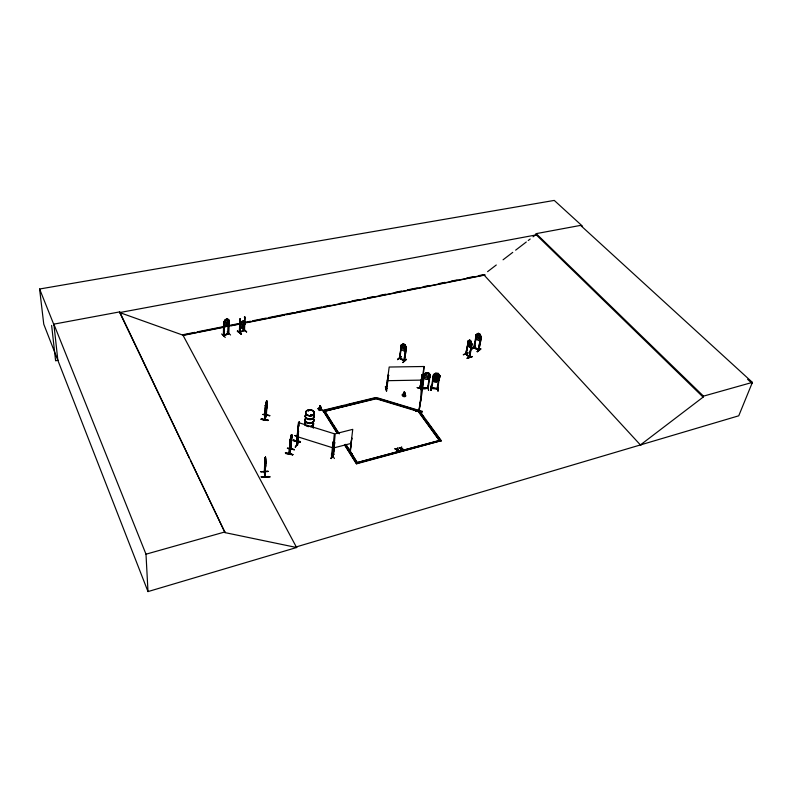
<?xml version="1.0" encoding="UTF-8"?>
<svg xmlns="http://www.w3.org/2000/svg" width="792" height="792" viewBox="0 0 792 792"><rect width="100%" height="100%" fill="white"/><g stroke="black" fill="none" stroke-linecap="round" stroke-linejoin="round"><path stroke-width="1.19" d="M265.508 464.577L265.488 467.409L265.27 460.162M265.112 460.746L265.389 460.231L265.409 465.221M268.627 476.487C244.847 477.675 287.882 476.645 261.221 476.744M265.518 460.112L265.686 462.726M221.612 333.977L225.284 337.442M224.235 322.007L223.611 322.235L223.403 335.798L224.116 335.669L224.255 321.998L223.74 322.354L223.532 335.907L228.769 333.719M223.661 335.887L223.681 335.412M320.235 409.979L320.186 405.841L318.77 409.325L319.602 409.939L321.116 409.474L320.413 405.94L321.126 409.058M265.241 464.894L265.587 463.468L265.498 464.627M227.136 331.947L230.571 334.986M533.075 236.798L535.976 234.571L536.184 233.64L580.595 225.383L752.4 382.378L738.748 415.8L296.287 546.896L296.604 547.51L225.027 532.62L119.681 311.89L53.866 324.146L57.885 360.469M227.294 318.77L225.482 319.513L224.611 323.661L225.76 324.463L226.918 323.987L228.076 322.235L228.096 320.612C225.037 317.166 230.314 320.057 228.314 320.315L228.056 333.848L228.769 333.264L223.493 335.244M228.185 333.957L228.482 320.295M265.449 464.231L265.498 457.964M228.789 320.117L228.512 333.64L223.493 335.739M228.7 333.798L228.987 320.176M237.531 330.749L241.194 334.204M244.164 330.709L244.778 316.958L244.54 330.581C245.253 329.165 242.035 331.106 239.966 332.511L240.154 318.859L239.333 332.561L244.48 330.393M239.689 319.057L239.461 332.67L239.362 332.026L240.035 332.086M240.154 318.859L239.976 332.452M241.273 334.214L237.244 331.115L241.243 333.947M242.669 328.868L246.708 331.907L242.956 328.749M244.184 330.729L244.619 330.017M244.778 316.958L244.332 330.403M244.768 324.413L244.787 322.275M298.287 426.442L298.624 423.443L296.98 441.094L298.455 436.966L296.693 441.085L298.188 426.73M297.178 440.738L298.168 436.6M289.397 453.945L289.11 453.291M290.723 449.123L291.04 448.658L290.862 449.678L292 435.184L290.595 442.857L291.159 441.233M289.169 453.351L290.713 449.173L289.11 453.905L290.179 439.441L289.545 453.529M261.192 419.344C282.457 422.542 246.926 416.978 267.983 420.552M268.092 471.418L260.726 471.695L268.102 471.22M268.092 471.527L260.726 471.695M265.577 405.405L264.558 419.701L264.775 418.701M265.34 405.356L264.795 419.75L265.686 405.257L265.181 405.761M266.686 407.009L265.884 410.276L266.221 408.137C265.577 404.514 266.627 411.088 265.567 409.929L266.449 401.485M266.409 408.741L266.082 415.721L267.211 401.386L265.855 408.811L265.399 408.019M266.835 403.851L266.023 407.108L266.072 402.128L265.399 405.851L266.666 400.623L267.191 401.455L266.023 408.89L266.26 405.177M266.072 415.117L266.29 414.731M318.77 409.325L320.047 405.92M266.874 401.405L266.419 415.691M266.567 414.879L264.528 419.602M266.3 410.444L267.072 404.554M264.28 471.636L264.587 472.18L265.261 457.528L264.597 472.24L264.31 471.22M264.34 472.19L264.924 457.637M264.924 463.498L265.043 476.883L265.449 457.093M265.082 459.974L265.538 457.004M264.993 476.358L265.637 462.251L265.063 476.814M265.696 465.953L265.251 468.735L265.518 468.161M404.267 396.05L404.346 392L402.811 395.416L403.663 396.02L405.068 395.564L404.573 392.109L404.781 395.891M422.235 411.781C401.574 408.652 436.214 413.652 415.572 410.959M423.68 388.545L417.196 387.545L423.72 388.258M421.017 397.148L418.77 411.107L419.206 410.276M422.136 374.646L422.76 374.784L422.136 374.646L419.968 388.209L420.671 387.724L420.592 388.555M419.107 411.068L419.186 410.207M292.723 454.628C270.359 449.391 307.692 458.093 285.754 452.984M294.377 449.787L287.427 448.183L294.466 449.529M289.298 453.37L289.07 453.846L290.179 439.441M424.017 366.518L422.582 389.209L419.077 411.068M291.931 435.164L290.694 449.203M420.364 402.92L421.839 380.101L387.347 380.685M293.406 440.203C314.939 445.005 278.665 437.144 300.317 441.52M405.89 347.559L403.9 360.776M424.591 374.844L423.878 374.685L422.502 383.219M295.465 447.272L298.178 442.53M297.861 426.72L297.069 441.065M298.515 431.234L297.445 445.361L298.515 431.234L297.911 431.056L296.772 445.144L298.416 422.591L334.343 433.778L332.125 456.281L331.502 455.568L331.452 456.073L332.195 456.301M296.901 444.46L297.406 445.332M298.485 426.66L299.247 421.879L299.544 422.552M299.445 423.086L299.158 421.948L299.336 423.403M317.938 408.672L319.235 410.543L321.908 409.85L320.81 407.93L321.908 409.89M337.313 433.551L322.908 410.365L375.636 397.564L376.2 398.366L418.334 411.107L419.483 410.82L441.283 440.649L356.519 463.835L344.599 445.035M422.255 411.563L415.592 410.741M422.294 411.266L415.622 410.503M404.276 393.723L404.445 392.01M331.343 458.608L333.868 454.044L331.036 458.251M331.353 454.083L334.432 458.499M332.977 442.035L333.58 442.223L332.977 442.035L331.531 456.113L332.284 456.142L331.62 455.39L332.155 456.073M334.432 442.579L333.076 456.519L334.62 442.342M334.729 442.5L333.175 456.202M265.29 462.528L265.508 461.182M350.232 451.737L348.866 449.252L351.975 454.113M351.965 454.083L350.361 451.925L351.787 437.927L350.044 452.014L352.747 429.353L335.184 433.818L333.194 456.222M356.519 463.835L344.639 444.609M357.192 462.568L440.57 440.194M291.199 435.947L290.951 439.718L291.377 437.798M401.297 447.133L400.802 450.4L401.465 448.807L403.395 449.707L401.524 448.757L401.772 447.005M376.2 398.366L323.393 411.622L376.141 398.782L376.626 397.594L418.72 410.325L418.265 411.533L439.402 440.51L358.39 462.251M397.059 449.658L395.168 448.767L397.059 449.658L397.733 448.084L397.475 449.836L399.346 450.787L397.515 449.559L397.376 450.173L398.841 450.925L399.386 450.509M261.281 419.087L268.062 420.314M265.35 458.469L265.538 457.083L265.27 457.608M386.674 390.931L385.684 386.367L386.644 390.862M268.072 420.126L261.301 418.82M265.201 461.687L265.468 460.231M420.522 388.634L424.086 366.498L389.189 367.033L386.258 388.892L388.03 375.21L388.654 375.349L388.03 375.21M386.278 388.872L386.783 388.882L388.625 375.2M386.783 388.882L386.387 388.387M478.219 350.094L480.803 336.838L481.427 337.144L478.833 350.222L473.695 347.658L478.764 350.341M291.822 435.709L291.901 435.244C290.832 431.244 289.674 448.658 291.605 437.719M290.585 449.113L291.308 435.412M397.544 359.568L401.376 356.539L397.604 359.38M285.645 453.529L292.654 454.846M285.724 453.272L292.743 454.598M399.465 357.796L399.95 358.588L401.455 344.916L399.396 358.281M401.455 344.916L399.574 358.212L404.593 360.964M401.316 345.015L401.91 345.173M399.95 358.588L399.712 357.746M397.564 359.657L401.336 356.539M293.307 440.728L300.217 441.995M402.92 362.597L406.474 359.38M476.616 334.65L474.269 347.787M300.287 441.768L293.377 440.5M399.445 358.311L404.405 361.053L406.464 347.658L405.841 347.341L404.078 360.707M319.602 409.939L320.037 405.989M406.445 359.33L402.692 362.449M404.484 394.089L405.91 395.881C404.207 398.752 399.613 393.763 403.663 394.248M395.168 448.767L397.01 449.707L396.743 451.49L397.416 449.886L398.891 450.638M397.01 449.707L395.119 449.054M397.257 448.213L397.733 448.084M399.178 447.975L399.712 447.559L401.158 448.292L401.019 448.906L399.217 447.688M402.94 449.559L401.425 449.084L401.564 448.47L403.435 449.42M266.617 405.563L266.26 407.464L266.716 405.108L266.617 405.702M420.116 385.724L421.295 390.179M420.107 388.228L422.176 374.794M422.463 374.774L420.314 388.149M421.75 387.585L421.75 388.278M422.532 383.368L423.878 374.685M376.141 398.782L418.265 411.533L418.72 410.325M421.978 390.228L420.998 386.001L422.047 390.02M422.522 387.041L424.571 374.725M419.057 410.711L421.245 397.178M424.522 418.226L419.483 410.82M429.789 374.883L427.561 388.446C429.205 386.456 425.383 390.426 422.393 388.258M429.7 374.992L430.264 374.863L428.106 388.446L422.374 388.11M429.967 377.17L430.383 374.992L428.561 372.784L428.967 376.636L427.353 377.873L425.928 377.833L424.7 376.517L424.957 374.903L426.343 372.715L428.561 372.834L430.383 374.992M428.561 390.199L427.828 386.159M266.656 403.91L266.023 405.346M431.887 388.219C430.719 386.813 431.6 390.01 431.769 387.872M433.343 375.081L432.62 379.457L434.442 381.774L436.649 381.962L439.194 380.031L439.936 375.705L438.115 373.319L435.887 373.121C431.917 374.18 435.253 375.685 433.422 374.962L431.175 388.506L437.521 389.06L436.976 388.545M431.214 390.258L430.7 386.268M431.69 388.595L434.016 375.18M298.772 426.512L299.01 425.136M439.243 375.477L437.006 389.06L437.55 389.09L439.837 375.527L439.253 375.616M437.511 386.892L438.025 391.109M431.185 388.347L437.669 388.436M436.58 373.527C435.917 376.408 430.402 376.903 434.798 379.596L437.016 379.794L439.56 377.853L439.936 375.705M439.402 440.51L418.334 411.107M267.033 403.593L266.439 407.296M403.663 396.02L404.217 392.08M467.973 352.846L463.389 354.588M467.627 343.055L468.607 346.243L469.894 347.381L471.567 346.46L469.844 347.47L468.527 346.302L467.676 343.035L468.072 340.936L469.775 339.986L468.458 343.134L469.933 345.896L471.012 345.401L471.072 341.194L469.725 340.006L468.062 341.015L468.725 341.144L466.072 354.361L468.458 341.095M469.448 357.39L471.626 343.877L472.21 344.213L469.517 357.449L465.726 354.014L468.428 341.273M468.379 340.827L465.736 354.064M467.28 358.093L472.27 356.657L467.26 358.063M469.488 356.588L469.715 357.39L469.112 357.113L471.616 343.877M471.854 343.906L469.112 357.113M472.002 348.945L475.447 345.946L472.052 348.678M476.17 334.531C474.398 336.471 479.358 343.797 475.764 336.63M474.131 347.906L476.824 334.739L476.348 334.501L473.636 347.648L474.18 347.411M473.854 347.064L473.764 347.53M481.378 337.253L478.714 350.341L478.952 349.717L473.972 347.104M319.839 407.543L320.186 405.841M480.566 348.648L477.13 351.668L480.595 348.698M476.744 334.828L476.348 334.501M319.067 409.702L320.275 406.088M226.67 319.354L225.512 321.671L226.047 323.235L227.225 321.918L226.631 319.325M242.035 321.661L241.441 323.72L241.946 325.264L243.134 323.017L242.6 321.423L241.996 321.631M265.459 462.33L265.548 458.528M403.841 393.693L404.346 392L402.791 395.02M403.128 395.782L404.267 392.198M290.496 439.53L289.357 453.955L290.753 448.668M298.703 423.482L299.168 421.869M298.188 426.601L297.713 427.135M290.961 436.164L291.525 434.511M318.79 408.91L320.097 405.86M640.411 444.936L703.118 397.129L703.484 396.139L752.4 382.378M264.894 419.156L266.102 415.364M266.488 415.325L264.865 419.661M265.241 411.246L265.795 411.969L266.953 406.791M266.092 405.375L266.666 403.831M311.682 415.305L311.018 414.741L310.87 415.533M311.474 414.83L311.84 415.473L310.91 415.444M311.929 415.374L311.969 415.137M311.108 414.701L310.89 415.275M310.919 414.79L311.444 414.929M308.85 410.603L308.494 411.008L308.583 410.414M402.811 395.416L404.217 392.149M265.468 460.31L265.142 463.775L265.172 460.786M265.667 465.033L265.399 465.538L265.231 463.736M330.967 458.499L333.571 453.707M331.036 458.469L333.868 454.073M386.149 388.704L386.902 388.842M264.31 471.161L264.746 476.824M295.139 447.133L297.832 442.678M297.069 444.46L297.535 444.847L296.812 444.649M297.911 431.056L298.416 431.392M244.411 322.483L250.43 321.235M223.661 322.364L225.463 319.463L223.611 322.235M239.679 326.532L241.303 327.987L243.025 327.215L244.787 324.373L244.837 322.235L243.174 320.81L243.926 324.274L242.778 326.007L241.649 326.482L240.54 325.68L240.58 324.077L241.481 321.621L243.184 320.908M386.318 390.921L385.338 386.615M403.237 343.857L401.871 347.094L403.94 349.579L405.227 348.925L404.92 344.777L403.267 343.758L401.207 344.985L400.91 347.114L402.316 350.163L404.088 351.084L406.098 349.906M468.161 352.965L463.34 354.856M430.987 386.268L430.818 390.476M431.115 390.486L431.076 386.05M471.963 348.886L475.438 345.946M437.095 388.555L437.6 388.427M311.702 415.127L311.028 415.404M308.712 410.484L308.227 410.771M228.225 333.482L228.561 333.135M265.607 463.577L265.399 461.488L265.449 462.003M265.459 466.785L265.122 463.37M420.72 387.743L420.027 387.862M386.347 388.199L386.932 388.199M386.219 388.704L386.842 388.842M428.135 387.941L427.64 387.961M224.275 322.176L224.057 335.689M423.819 374.804L426.343 372.715L423.829 374.854L424.492 374.873M427.512 379.259C433.382 373.616 427.67 380.912 425.294 379.15L423.552 376.982M478.249 350.064L480.883 336.867M478.922 349.727L474.329 347.292M477.418 351.787L480.793 349.044M297.04 440.639L296.693 441.085M480.774 337.016L481.427 337.144M478.774 340.491L480.962 339.352L478.784 340.56L477.041 339.639M480.061 334.254L478.269 333.373L476.725 336.62L478.744 339.045L480.11 338.392L480.061 334.254L481.338 337.283M487.575 271.666L496.287 264.993M503.068 259.796L512.741 252.381M515.651 250.153L526.294 241.996M528.234 240.511L530.175 239.026M432.986 377.319L435.531 375.319L437.748 375.517L439.491 377.774M433.056 377.21L434.848 379.546L437.016 379.744L439.56 377.804M404.227 360.241C393.357 354.658 406.623 361.944 404.247 360.221M432.699 379.437L434.481 381.724L436.62 381.863L439.124 379.962M406.464 347.658L404.999 344.708L406.365 347.807M404.316 344.748L403.752 344.441L402.95 345.955L403.801 348.322L404.494 347.807L404.356 344.708M350.371 451.47L350.203 451.757M437.016 388.377L436.956 388.842M431.254 387.872L436.937 388.654L431.838 387.922M296.861 444.965L297.525 445.173L296.891 445.183M241.303 327.987L243.045 327.254M223.661 335.392L228.195 333.61M242.936 328.72L246.46 331.947M225.383 325.957L227.175 325.205C231.135 318.097 228.017 326.175 225.423 325.987L223.641 324.522L225.403 325.888M244.916 317.067L244.312 317.147M228.462 320.463L228.918 320.225L227.225 318.8M469.438 356.529L465.854 353.915M467.201 358.34L472.101 356.459L467.24 358.291M466.171 354.024L469.646 356.974M465.983 353.48L466.369 353.826L465.943 353.44M470.537 341.095L470.507 344.183L469.488 344.233C468.933 343.56 469.478 339.917 470.587 341.075M471.022 341.213L471.963 344.431M296.97 444.48L297.634 444.688M403.078 394.693L403.593 394.535M319.127 408.573L319.671 408.395M582.585 226.264L554.261 200.416L39.6 289.011L43.758 324.175L147.995 591.584L296.703 547.48L296.376 546.866M147.995 591.584L145.995 554.192L225.037 531.907M356.568 463.399L441.283 440.649M333.778 447.906L351.173 443.391M418.265 411.533L419.413 411.236M322.869 410.791L344.431 405.553M346.827 404.969L354.014 403.227M356.41 402.643L374.388 398.277M317.998 408.573L319.78 408.098M57.915 360.33L55.608 360.796L51.628 325.423M194.832 332.343L182.744 334.759L296.604 547.51M197.248 331.858L222.631 326.789M225.047 326.304L238.343 323.651M252.846 320.75L266.142 318.097M268.567 317.612L293.941 312.543M296.366 312.058L321.74 306.989M324.166 306.504L330.205 305.306M339.877 303.366L342.293 302.89M351.965 300.95L358.004 299.752M367.676 297.812L373.715 296.604M379.754 295.406L385.803 294.198M395.475 292.258L401.514 291.05M407.553 289.852L417.226 287.912M423.274 286.704L429.313 285.496M438.986 283.566L445.025 282.358M451.074 281.15L457.113 279.952M466.785 278.012L472.824 276.804M478.873 275.596L483.704 274.636L640.847 445.421M239.788 323.799L182.962 335.165L119.721 312.563L119.681 311.89M244.629 322.839L484.011 274.973M183.695 335.303L197.01 332.64M199.435 332.155L224.869 327.066M230.917 325.858L240.61 323.918M246.659 322.7L284.199 315.196M286.625 314.711L485.229 274.973M536.303 234.897L119.721 312.563L189.387 458.152M420.047 388.021L420.562 388.011M265.567 461.756L265.419 464.082M265.082 466.963L265.112 463.983L265.33 468.735M265.627 465.993L265.706 458.766L265.696 462.775M420.72 387.565L420.186 387.743M420.968 386.041L422.007 390.298M422.423 387.763L427.452 387.902M422.453 387.912L427.472 387.763M429.68 375.042L430.294 375.012M420.621 387.545L420.037 388.209M386.872 388.694L386.951 388.486M436.58 373.567L437.293 373.636L438.402 377.764L438.134 379.368L436.501 380.516L435.075 380.388L433.848 378.992L434.125 377.388L435.55 375.378L435.412 376.289L436.679 377.24L437.748 375.517M439.223 375.665L439.837 375.527M417.196 387.684L423.69 388.446M332.076 455.806L331.739 455.43M266.647 400.702L266.904 402.188M267.053 404.623L266.597 403.821M266.379 404.682L266.488 406.078M263.033 414.523L269.785 415.78M295.02 435.709L297.317 436.144M291.04 436.174L290.03 439.877M290.209 442.154L290.595 442.857M287.417 448.371L294.396 449.688M377.735 398.366L418.651 410.741M297.426 436.709L332.957 447.866M428.541 390.426L428.106 386.199M404.405 361.093L406.336 347.757L405.811 347.52M437.847 386.882L438.006 391.1M404.197 394.574L405.049 395.168M320.295 408.434L320.829 408.672M480.784 349.024L477.18 351.618M403.217 343.787L404.999 344.708M465.983 353.975L469.666 357.301M244.045 330.393L239.342 332.076M747.618 379.309L752.004 383.358M536.184 233.64L703.484 396.139M535.976 234.571L703.118 397.129M439.857 375.725L438.065 373.378L438.501 377.23L436.867 378.378L435.432 378.249L434.214 376.853L435.917 373.23L433.422 374.962M439.491 377.913L437.699 375.566L435.55 375.428M425.977 420.225L441.203 441.065M265.33 411.197L265.805 411.889M265.32 408.009L265.855 408.811M339.253 433.858L324.651 410.899L331.907 422.809M345.886 444.282L357.786 463.488L345.837 444.718M333.234 424.888L338.54 433.234M322.908 410.365L337.352 433.125M291.911 435.234L291.505 434.59L291.713 436.036M298.238 430.135L297.802 429.383L298.247 430.046M190.456 460.38L225.027 532.62M479.982 334.323L481.279 337.273M53.866 324.146L145.995 554.192M39.6 289.011L53.935 324.829M321.116 409.474L320.413 406.009L320.78 409.81M404.583 392.169L405.068 395.564M266.587 403.9L266.765 405.356M265.449 457.004L265.617 458.796M266.518 401.504L266.627 402.91M404.524 392.05L404.732 394.802M320.285 405.841L320.295 407.573M313.474 419.552A4.435 2.97 4 0 1 309.425 423.532A4.435 2.97 4 0 1 305.296 419.275M312.949 418.612A4.495 3.01 4 0 1 312.751 422.483A4.495 3.01 4 0 1 307.029 422.799A4.495 3.01 4 0 1 305.257 419.037M310.88 426.472A4.425 2.98 3.9 0 0 313.226 422.641A4.415 2.96 3.9 0 1 309.771 426.542M308.613 426.591A4.425 2.98 3.9 0 1 307.484 426.353A4.415 2.96 3.9 0 0 308.613 426.502M306.484 425.938A4.425 2.98 3.9 0 1 305.059 422.374M306.494 425.839A4.415 2.96 3.9 0 1 305.078 422.294M314.177 416.206A4.505 3.01 4 0 1 308.583 419.324A4.505 3.01 4 0 1 306.138 414.493M313.523 418.899A4.435 2.97 4 0 1 309.484 422.888A4.435 2.97 4 0 1 305.346 418.631M314.097 416.434A4.445 2.96 4 0 1 308.583 419.512A4.445 2.96 4 0 1 306.167 414.751M312.969 418.414A4.495 3.01 4 0 1 312.761 422.284A4.495 3.01 4 0 1 307.039 422.591A4.495 3.01 4 0 1 305.276 418.839M313.88 415.236A4.505 3 4 0 1 312.187 418.869A4.505 3 4 0 1 306.435 418.176A4.505 3 4 0 1 306.148 414.295M314.147 415.78A4.445 2.96 4 0 1 308.632 418.859A4.445 2.96 4 0 1 306.217 414.097M313.216 422.819A4.425 2.98 3.9 0 1 310.87 426.64M305.643 425.522A4.425 2.98 3.9 0 1 305.049 422.542M313.167 423.136A4.415 2.96 3.9 0 1 310.84 426.947M305.049 425.146A4.415 2.96 3.9 0 1 305.039 422.869M313.295 426.997A4.475 3.019 3.9 0 1 313.305 427.789M313.256 426.779A4.415 2.97 3.9 0 1 313.266 427.561M313.276 427.195A4.475 3.019 3.9 0 1 313.286 427.987M263.043 414.335L269.844 415.612L263.112 414.365M295.03 435.521L297.376 435.986L295.02 435.531M426.047 374.933L425.888 375.883L427.165 376.754L428.175 375.002L427.749 373.141L427.037 373.121L426.047 374.933M435.204 377.487L435.6 379.318L437.184 378.616L436.927 375.784L436.214 375.715L435.204 377.487M477.883 335.501L478.665 337.818L479.586 336.392L479.358 334.303L478.784 334.006L477.883 335.501M469.131 341.154L469.517 343.352L468.488 344.352L469.676 343.847L470.369 346.015L469.973 343.748L470.953 342.827L469.814 343.243L469.191 341.184M434.778 376.784L435.649 378.497L434.165 380.051L435.966 378.833L437.313 380.328L436.402 378.556L437.827 377.101L436.105 378.21L434.778 376.784M241.411 321.542L239.63 324.403L241.411 321.542M478.299 333.343L476.18 334.61L478.299 333.343M307.345 415.008A4.455 2.95 4 0 0 314.424 413.275A4.455 2.95 4 0 0 308.266 409.959A4.465 2.97 4 0 0 307.336 415.028A4.465 2.97 4 0 0 314.434 413.285A4.465 2.97 4 0 0 308.256 409.959A4.455 2.95 4 0 0 307.345 415.008M307.316 415.345A4.445 2.95 4 0 0 314.394 413.612A4.445 2.95 4 0 0 308.237 410.296A4.445 2.95 4 0 0 307.316 415.345"/></g></svg>
